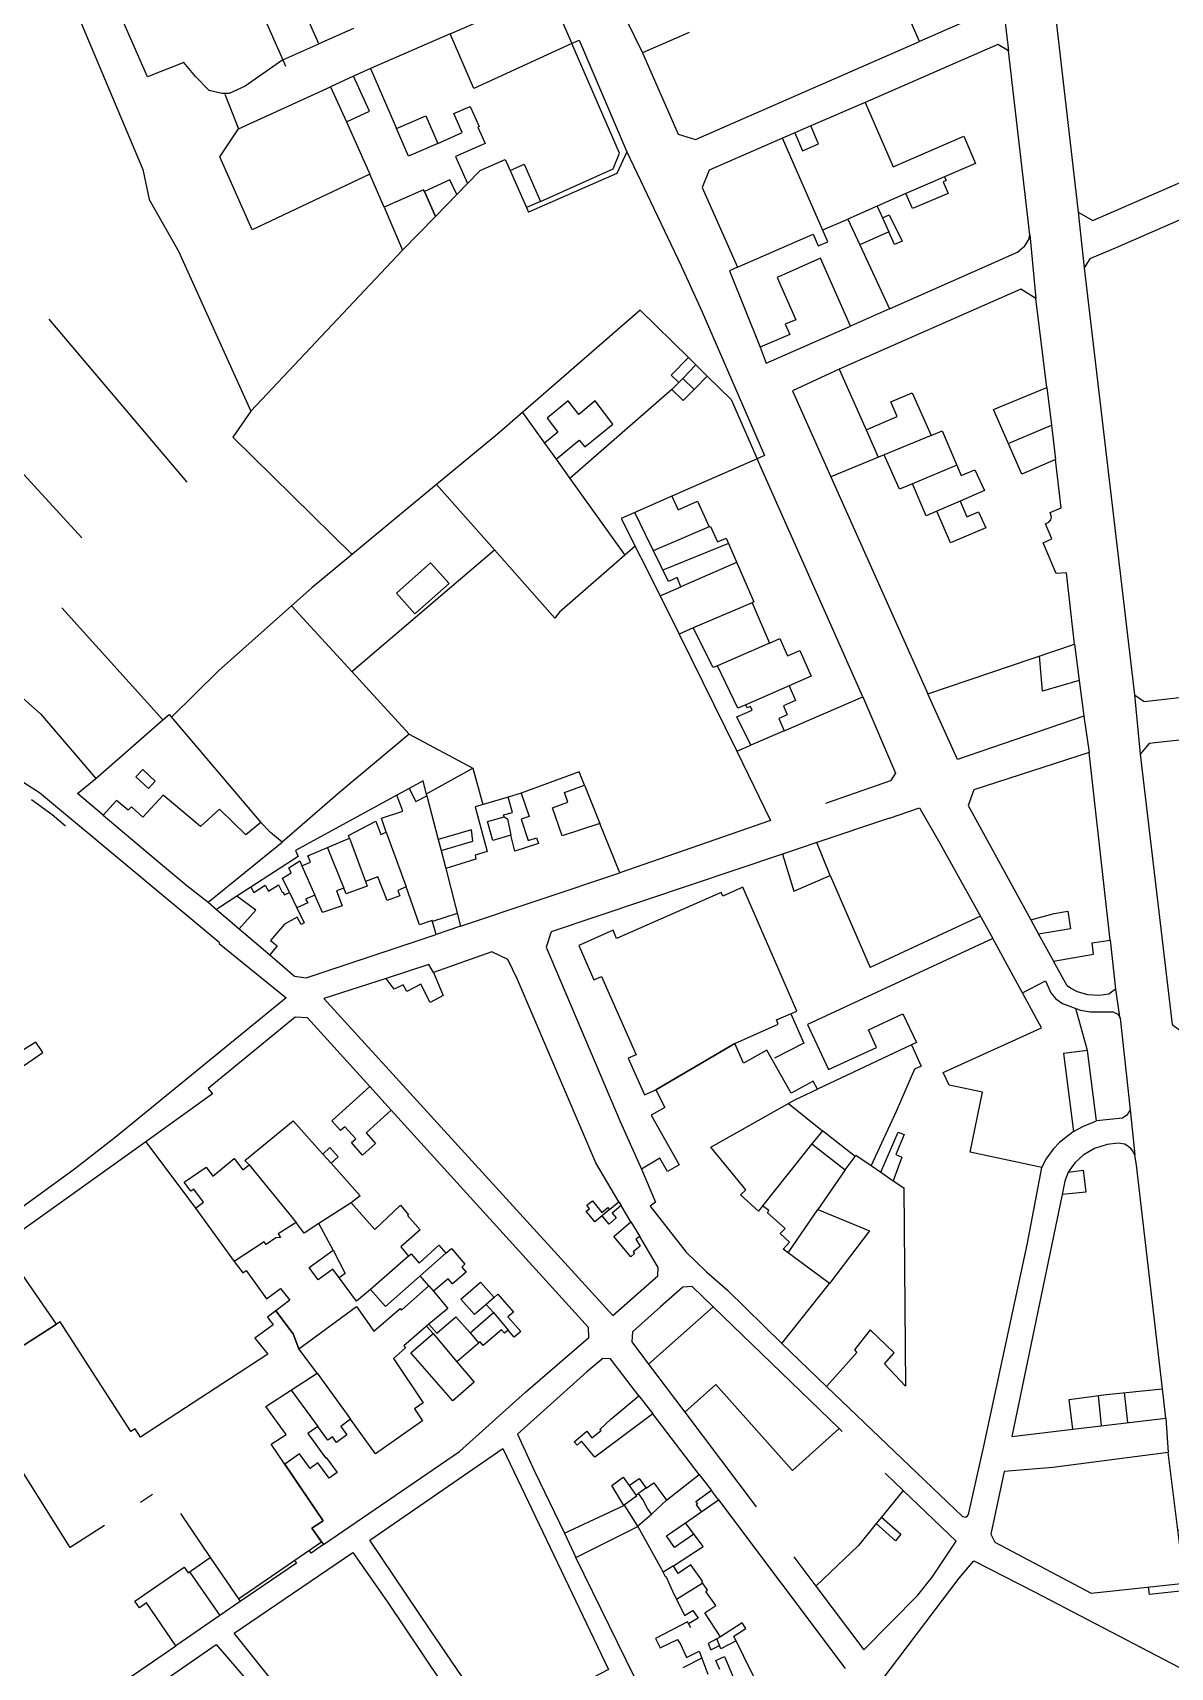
# Model space of a CAD drawing. Header units: millimetres. Extents: x 487814 to 495125, y 4392873 to 4398925.
# Drawn here: x 492285.9 to 492548.7, y 4397227.4 to 4397605 of the extents above; entities that cross this region are included whole.
import ezdxf

# ---------------------------------------------------------------- set-up
doc = ezdxf.new("R2010")
doc.units = ezdxf.units.MM
doc.layers.add('Cartografia_Base', color=8, linetype='Continuous')

msp = doc.modelspace()

# ---------------------------------------------------------------- linework, layer by layer
at = {"layer": 'Cartografia_Base'}
for p, q in [((492509.88, 4397613.37, 117.73), (492511.36, 4397600.85, 115.91)), ((492359.97, 4397606, 120.72), (492351.99, 4397602.45, 120.72)), ((492343.63, 4397598.74, 118.67), (492344.24, 4397597.34, 118.67)), ((492363.88, 4397596.74, 124.36), (492360, 4397594.97, 122.4)), ((492330.21, 4397590.85, 119.04), (492333.38, 4397582.81, 119.07)), ((492478.18, 4397588.94, 117.25), (492465.67, 4397583.49, 117.26)), ((492358.39, 4397584.47, 118.82), (492363.74, 4397572.35, 119.13)), ((492461.96, 4397581.88, 119.34), (492459.11, 4397580.64, 119.34)), ((492367.04, 4397564.72, 119.61), (492363.74, 4397572.35, 119.13)), ((492396.16, 4397573.21, 117.83), (492399.95, 4397564.65, 117.83)), ((492496.54, 4397571.73, 117.67), (492487.64, 4397567.86, 117.67)), ((492386.31, 4397570.17, 119.35), (492383.84, 4397567.63, 119.35)), ((492481.01, 4397564.97, 116.82), (492474.18, 4397561.99, 116.81)), ((492527.42, 4397563.57, 115.48), (492528.84, 4397550.68, 115.37)), ((492468.4, 4397559.47, 116.81), (492474.18, 4397561.99, 116.81)), ((492474.18, 4397561.99, 116.81), (492477.01, 4397556.02, 117.22)), ((492482.22, 4397562.29, 116.89), (492483.67, 4397559.04, 116.89)), ((492516.24, 4397558.35, 115.44), (492517.66, 4397543.64, 115.15)), ((492371.32, 4397554.78, 116.78), (492336.25, 4397517.57, 122.48)), ((492483.83, 4397541.21, 118.06), (492474.81, 4397537.27, 118.06)), ((492289.55, 4397538.83, 126.57), (492321.5, 4397501.19, 125.39)), ((492435.12, 4397524.22, 116.95), (492436.06, 4397525.18, 116.58)), ((492433.54, 4397522.63, 116.68), (492409.98, 4397502.04, 117.93)), ((492520.22, 4397523.05, 117.21), (492521.25, 4397514.33, 117.21)), ((492399.04, 4397517.29, 117.86), (492404.13, 4397510.21, 117.91)), ((492511.28, 4397510.14, 118.46), (492521.25, 4397514.33, 117.21)), ((492521.25, 4397514.33, 117.21), (492522.18, 4397506.4, 117.21)), ((492478.41, 4397513.25, 116.3), (492481.21, 4397506.95, 116.49)), ((492493.44, 4397512, 116.46), (492482.58, 4397507.52, 116.46)), ((492406.79, 4397506.51, 117.91), (492409.98, 4397502.04, 117.93)), ((492499.39, 4397505.15, 116.41), (492489.13, 4397500.81, 116.01)), ((492409.98, 4397502.04, 117.93), (492422.66, 4397484.36, 118)), ((492433.53, 4397497.95, 117.59), (492425, 4397494.2, 117.59)), ((492500.14, 4397496.79, 117.36), (492494.8, 4397494.46, 117.14)), ((492442.18, 4397490.86, 117.59), (492429.22, 4397485.31, 117.63)), ((492446.62, 4397487.06, 117.97), (492431.46, 4397480.87, 117.68)), ((492448.51, 4397482.64, 117.91), (492435.65, 4397477.04, 117.91)), ((492430.81, 4397474.93, 118.94), (492435.22, 4397466.11, 118.96)), ((492452.06, 4397473.34, 118.55), (492438.49, 4397467.51, 118.53)), ((492292.55, 4397472.15, 136.87), (492315.93, 4397446.25, 136.64)), ((492456.11, 4397464.01, 119.39), (492444.05, 4397458.79, 118.65)), ((492460.61, 4397454.12, 119.55), (492450.62, 4397449.75, 119.56)), ((492540.41, 4397452.09, 114.66), (492541.71, 4397438.31, 114.57)), ((492300.43, 4397432.73, 141.03), (492315.93, 4397446.25, 136.64)), ((492528.76, 4397447.12, 117.66), (492530, 4397438.76, 115.2)), ((492372.85, 4397442.98, 125.2), (492387.56, 4397435.1, 124.8)), ((492459.46, 4397443.76, 120.39), (492451.75, 4397440.44, 120.4)), ((492448.58, 4397439.08, 118.77), (492456.31, 4397423, 119.26)), ((492413.36, 4397431.18, 127.09), (492416.93, 4397422.33, 127.09)), ((492372.84, 4397430.42, 132.22), (492369.97, 4397428.85, 132.23)), ((492376.96, 4397428.73, 133.18), (492379.57, 4397418.6, 133.07)), ((492398.72, 4397429.35, 129.15), (492395.71, 4397428.45, 129.24)), ((492483.79, 4397423.56, 121.7), (492467.02, 4397417.91, 124.17)), ((492367.56, 4397420.36, 135.59), (492372.11, 4397407.67, 135.59)), ((492456.31, 4397423, 124.59), (492421.53, 4397410.92, 124.56)), ((492353.96, 4397416.69, 136.93), (492357.74, 4397407.36, 136.84)), ((492359.04, 4397418.93, 136.96), (492362.72, 4397408.9, 137)), ((492380.22, 4397416.07, 133.07), (492381.3, 4397411.9, 133.07)), ((492495.43, 4397417.82, 122.09), (492507.7, 4397395.77, 122.14)), ((492348.07, 4397412.51, 138.44), (492351.02, 4397405.79, 138.46)), ((492470.13, 4397410.31, 124.38), (492479.33, 4397389.07, 124.15)), ((492336.23, 4397407.62, 139.18), (492332.99, 4397405.52, 140.57)), ((492345.17, 4397406.4, 137.44), (492346.91, 4397402.83, 137.45)), ((492326.36, 4397404.13, 139.52), (492328.32, 4397402.49, 139.52)), ((492383.97, 4397401.54, 135.53), (492378.2, 4397399.66, 135.53)), ((492504.84, 4397400.9, 122.13), (492479.33, 4397389.07, 124.15)), ((492333.58, 4397397.99, 138.65), (492340.65, 4397391.95, 138.64)), ((492384.73, 4397398.6, 131.4), (492379.07, 4397396.7, 135.53)), ((492516.49, 4397400.05, 120.63), (492518.29, 4397396.78, 120.64)), ((492536.03, 4397384.04, 116.61), (492537.01, 4397377.63, 114.38)), ((492488.94, 4397371.21, 126.5), (492467.19, 4397360.97, 127)), ((492363.76, 4397361.55, 136.07), (492368.71, 4397356.1, 136.07)), ((492460.48, 4397357.67, 129.66), (492468.33, 4397351.3, 129.75)), ((492539.42, 4397356.14, 115.73), (492540.49, 4397345.78, 114.38)), ((492312.03, 4397348.81, 138.28), (492278.72, 4397324.98, 136.9)), ((492465.9, 4397348.29, 129.05), (492454.46, 4397334.01, 129.78)), ((492352.92, 4397345.95, 140.46), (492354.79, 4397343.86, 140.46)), ((492335.89, 4397343.48, 136.99), (492346.72, 4397330.13, 136.78)), ((492473.62, 4397342.34, 126.12), (492467.3, 4397333.16, 126.61)), ((492481.79, 4397341.75, 125.95), (492484.7, 4397339.74, 125.95)), ((492323.45, 4397333.42, 135.56), (492332.39, 4397321.15, 135.56)), ((492359.45, 4397334.69, 135.08), (492351.98, 4397329.91, 135.09)), ((492419.11, 4397333.11, 132.99), (492417.43, 4397331.7, 133.03)), ((492421.31, 4397334.95, 132.99), (492421.84, 4397334.06, 132.99)), ((492460.38, 4397323.13, 127.16), (492467.3, 4397333.16, 126.61)), ((492424.07, 4397330.33, 130.34), (492426.12, 4397326.89, 130.34)), ((492372.72, 4397322.36, 133.56), (492363.87, 4397314.68, 133.56)), ((492381.33, 4397323.04, 134.54), (492375.38, 4397317.78, 132.04)), ((492377.39, 4397315.5, 132.47), (492378.45, 4397314.24, 132.47)), ((492392.45, 4397312.82, 131.81), (492390.64, 4397311.22, 131.83)), ((492377.35, 4397306.63, 132.3), (492376.87, 4397306.22, 132.3)), ((492392.35, 4397309.36, 131.61), (492395.69, 4397305.29, 131.56)), ((492378.39, 4397304.47, 132.31), (492383.83, 4397297.95, 132.31)), ((492386.95, 4397304.63, 132.34), (492388.91, 4397302.29, 135.42)), ((492458.96, 4397302.18, 125.94), (492469.26, 4397292.27, 125.71)), ((492351.61, 4397295.35, 133.23), (492359.28, 4397284.67, 133.23)), ((492345.54, 4397291.4, 133.01), (492351.74, 4397283.04, 130.67)), ((492425.91, 4397290.06, 131.12), (492429.11, 4397285.9, 131.19)), ((492532.02, 4397290.15, 120.86), (492532.75, 4397283.17, 119.7)), ((492538.87, 4397283.89, 114.49), (492538.15, 4397290.84, 114.54)), ((492436.54, 4397286.32, 128.58), (492453.04, 4397264.41, 126.48)), ((492547.66, 4397284.93, 114.52), (492548.25, 4397277.02, 114.38)), ((492472.18, 4397282.52, 125.7), (492472.87, 4397281.85, 125.7)), ((492482.83, 4397272.23, 125.7), (492487, 4397268.2, 125.7)), ((492423.64, 4397269.4, 129.27), (492425.26, 4397267.06, 129.27)), ((492427.56, 4397268.78, 127.66), (492425.86, 4397267.51, 127.69)), ((492439.83, 4397271.94, 130.42), (492442.68, 4397268.22, 129.46)), ((492313.55, 4397267.3, 130.43), (492310.73, 4397265.48, 130.28)), ((492432.28, 4397266.01, 127.91), (492428.86, 4397262.73, 128.49)), ((492320.03, 4397262.9, 129.65), (492326.86, 4397252.72, 128.01)), ((492482.01, 4397262.09, 123.36), (492480.77, 4397260.57, 123.43)), ((492408.77, 4397258.37, 125.96), (492411.38, 4397252.7, 125.96)), ((492425.57, 4397260.01, 128.31), (492425.64, 4397259.9, 128.32)), ((492433.9, 4397250.81, 125.96), (492431.5, 4397249.34, 125.96)), ((492461.73, 4397252.86, 125.37), (492466.83, 4397246.11, 124.73)), ((492322.09, 4397249.41, 130.4), (492329.12, 4397239.32, 128.66)), ((492440.68, 4397246.77, 124.95), (492434.64, 4397243.01, 124.75)), ((492333.82, 4397242.55, 129.64), (492329.12, 4397239.32, 128.66)), ((492333.39, 4397243.17, 129.64), (492333.82, 4397242.55, 129.64)), ((492329.12, 4397239.32, 128.66), (492318.94, 4397232.33, 128.62)), ((492437.41, 4397237.43, 126.48), (492437.85, 4397236.54, 126.46)), ((492444.8, 4397234.4, 122.8), (492443.9, 4397233.97, 119.96)), ((492440.47, 4397229.44, 124.17), (492441.83, 4397225.78, 124.34))]:
    msp.add_line(p, q, dxfattribs=at)
for points in [[(492343.63, 4397598.74, 120.39), (492334.94, 4397592.7, 119.74), (492331.26, 4397591.03, 119.46), (492329.52, 4397591.01, 119.28), (492326.63, 4397591.69, 119.43), (492323.5, 4397594.91, 117.8), (492320.79, 4397598.15, 117.51), (492312.39, 4397594.83, 118.03), (492296.7, 4397630.68, 117.37), (492295.79, 4397633.27, 117.71), (492295.43, 4397636.89, 117.69), (492295.65, 4397639.78, 117.7), (492296.54, 4397641.72, 117.7), (492301.25, 4397645.37, 117.7), (492312.99, 4397651.67, 117.71), (492344.7, 4397664.75, 118.16), (492349.27, 4397665.75, 118.16), (492358.59, 4397665.56, 117.89)], [(492282.85, 4397640.99, 118.57), (492311.29, 4397573.4, 119.54), (492312.77, 4397566.5, 119.91), (492319.52, 4397554.54, 119.89), (492336.25, 4397517.57, 122.48)], [(492508.16, 4397627.55, 118.56), (492509.88, 4397613.37, 117.73), (492508.17, 4397610.6, 117.86), (492490.77, 4397602.99, 119.86)], [(492342.29, 4397624.33, 117.5), (492333.96, 4397620.75, 117.76), (492343.63, 4397598.74, 118.67), (492351.99, 4397602.45, 118.6), (492342.29, 4397624.33, 117.5)], [(492428.31, 4397626.26, 117.99), (492421.54, 4397623, 118.15), (492419.93, 4397619.73, 118.17), (492419.14, 4397616.06, 118.15), (492426.74, 4397600.39, 117.7)], [(492437.53, 4397605.07, 117.23), (492426.74, 4397600.39, 117.7), (492435.02, 4397581.63, 117.21), (492439.04, 4397580.35, 117.01), (492490.77, 4397602.99, 116.27), (492482.58, 4397621.75, 115.76)], [(492382.29, 4397604.77, 119.08), (492405.13, 4397614.73, 118.23), (492410.44, 4397602.55, 118.26)], [(492522.23, 4397608.33, 115.87), (492527.42, 4397563.57, 115.72), (492530.8, 4397561.64, 115.4), (492564.12, 4397576.11, 115.93)], [(492381.73, 4397580.48, 117.1), (492385.1, 4397581.95, 116.88), (492383.18, 4397586.37, 117.35), (492386.95, 4397588.02, 117.39), (492389.01, 4397583.37, 117), (492388.72, 4397583.23, 116.95), (492390.38, 4397579.46, 116.63), (492383.57, 4397576.45, 116.71), (492386.31, 4397570.17, 116.24), (492389.27, 4397573.2, 116.01), (492395.04, 4397575.75, 116.68), (492396.16, 4397573.21, 116.47), (492399.39, 4397574.64, 116.63), (492403.19, 4397566.07, 117.82), (492419.96, 4397573.56, 117.39), (492421.46, 4397577.21, 117.45), (492410.44, 4397602.55, 118.22), (492387.81, 4397592.13, 118.03), (492382.29, 4397604.77, 119.08), (492363.88, 4397596.74, 119.63), (492369.91, 4397582.89, 118.34), (492376.66, 4397585.84, 117.86), (492379.45, 4397579.48, 117.25), (492381.73, 4397580.48, 117.1)], [(492410.44, 4397602.55, 118.22), (492412.12, 4397603.32, 118.22), (492423.17, 4397577.52, 116.83), (492435.7, 4397551.15, 116.78), (492440.46, 4397540.68, 116.65), (492454.97, 4397507.39, 116.24), (492453.22, 4397506.62, 115.77)], [(492483.83, 4397541.21, 115.63), (492513.4, 4397554.37, 115.56), (492515.1, 4397555.78, 115.56), (492516.04, 4397557.28, 115.52), (492516.24, 4397558.35, 115.51), (492511.36, 4397600.85, 115.71), (492508.89, 4397602.3, 115.69), (492478.18, 4397588.94, 116.24), (492484.64, 4397574.02, 115.13), (492500.97, 4397581.13, 115.4), (492503.71, 4397574.86, 115.38), (492496.54, 4397571.73, 115.26), (492496.91, 4397570.89, 115.26), (492496.23, 4397570.6, 115.25), (492497.37, 4397567.91, 115.24), (492489.13, 4397564.43, 115.17), (492487.64, 4397567.86, 115.12), (492481.01, 4397564.97, 115.07), (492482.22, 4397562.29, 115.14), (492483.72, 4397562.94, 115.14), (492486.76, 4397556.91, 115.3), (492484.99, 4397556.11, 115.3), (492483.67, 4397559.04, 115.23), (492477.01, 4397556.02, 115.25), (492483.83, 4397541.21, 115.63)], [(492358.39, 4397584.47, 119.69), (492363.69, 4397586.89, 119.12), (492360, 4397594.97, 119.89), (492354.7, 4397592.55, 120.25), (492358.39, 4397584.47, 119.69)], [(492363.74, 4397572.35, 119.13), (492336.56, 4397559.47, 118.92), (492329.07, 4397576.35, 119.48), (492333.38, 4397582.81, 119.61), (492354.7, 4397592.55, 120.25)], [(492379.45, 4397579.48, 119.03), (492372.69, 4397576.54, 119.04), (492369.91, 4397582.89, 119.04)], [(492463.74, 4397577.77, 116.13), (492467.45, 4397579.38, 116.06), (492465.67, 4397583.49, 116.48), (492461.96, 4397581.88, 116.55), (492463.74, 4397577.77, 116.13)], [(492448.73, 4397550.9, 117.17), (492466.18, 4397558.5, 115.77), (492467.37, 4397555.79, 115.83), (492469.59, 4397556.75, 115.65), (492459.11, 4397580.64, 116.6), (492442.13, 4397573.27, 116.96), (492440.57, 4397569.31, 117), (492448.73, 4397550.9, 117.17)], [(492536.49, 4397555.52, 115.35), (492530.1, 4397552.82, 115.28), (492528.84, 4397550.68, 115.18), (492540.41, 4397452.09, 114.59), (492542.64, 4397450.49, 114.58), (492599.38, 4397457, 114.03), (492597.81, 4397471.85, 114.33), (492622.18, 4397474.43, 114.12), (492613.83, 4397551.55, 115.46), (492603.68, 4397550.1, 115.39), (492603.44, 4397554.46, 115.46), (492602.95, 4397554.4, 115.46), (492591.35, 4397579.45, 116.01), (492536.49, 4397555.52, 115.35)], [(492423.17, 4397577.52, 117.52), (492420.83, 4397572.48, 117.42), (492400.41, 4397563.61, 117.59)], [(492376.37, 4397568.33, 121.85), (492378.9, 4397562.57, 121.85), (492383.84, 4397567.63, 120.18), (492382.22, 4397571.05, 120.18), (492376.37, 4397568.33, 121.85)], [(492376.37, 4397568.33, 121.85), (492376.19, 4397568.75, 121.85), (492367.04, 4397564.72, 121.85), (492371.32, 4397554.78, 121.85), (492378.9, 4397562.57, 121.85), (492376.37, 4397568.33, 121.85)], [(492187.32, 4397563.63, 134.42), (492214.86, 4397550.39, 134.03), (492232.21, 4397542.67, 133.31), (492257.84, 4397524.49, 133.12), (492268.71, 4397519.56, 133.38), (492274.38, 4397513.16, 134.07), (492297.24, 4397488.31, 132.81)], [(492403.19, 4397566.07, 117.82), (492399.95, 4397564.65, 117.67), (492400.41, 4397563.61, 117.59)], [(492455.36, 4397528.66, 118.73), (492474.81, 4397537.27, 115.81), (492467.88, 4397552.93, 115.94), (492457.86, 4397548.49, 116.74), (492462.18, 4397538.73, 116.28), (492459.72, 4397537.67, 116.31), (492460.78, 4397535.35, 116.16), (492453.96, 4397532.37, 118.35), (492455.36, 4397528.66, 118.73)], [(492448.73, 4397550.9, 116.98), (492446.84, 4397550.02, 117.32), (492453.96, 4397532.37, 118.03)], [(492492.72, 4397452.31, 117.45), (492526.6, 4397463.79, 115.11), (492524.76, 4397480.27, 115.19), (492522.35, 4397480.07, 115.21), (492519.35, 4397487.16, 115.7), (492521.37, 4397488.08, 115.19), (492519.86, 4397491.55, 115.28), (492520.64, 4397491.94, 115.25), (492521.07, 4397492.46, 115.24), (492521.23, 4397493.08, 115.24), (492520.92, 4397494.21, 115.26), (492523.49, 4397495.28, 115.19), (492522.18, 4397506.4, 115.23), (492514.4, 4397503.01, 114.86), (492507.87, 4397517.95, 114.71), (492520.22, 4397523.05, 115.3), (492517.66, 4397543.64, 115.68), (492514.14, 4397545.78, 115.53), (492472.17, 4397527.27, 115.71), (492478.41, 4397513.25, 116.3), (492485.61, 4397516.37, 116.44), (492484.12, 4397519.72, 116.11), (492489.06, 4397521.86, 117.03), (492493.44, 4397512, 118.13), (492496.03, 4397513.07, 116.8), (492500.41, 4397502.76, 116.61), (492503.56, 4397504.08, 114.43), (492505.79, 4397499.26, 116.09), (492500.14, 4397496.79, 120.16), (492501.72, 4397493.16, 119.99), (492504.39, 4397494.37, 119.38), (492506.06, 4397490.67, 118.9), (492497.96, 4397487.16, 120.53), (492494.8, 4397494.46, 121.58), (492492.33, 4397493.38, 122.04), (492489.13, 4397500.81, 123.03), (492486.12, 4397499.55, 122.09), (492482.58, 4397507.52, 116.48), (492470.29, 4397502.45, 116.55), (492492.72, 4397452.31, 117.45)], [(492437.38, 4397529.98, 117.2), (492426.21, 4397540.97, 117.2), (492393.26, 4397512.25, 117.1), (492379.19, 4397500.62, 119.2)], [(492438.67, 4397522.6, 116.53), (492436.15, 4397520.05, 116.54), (492433.54, 4397522.63, 116.59), (492435.12, 4397524.22, 116.58), (492433.39, 4397525.93, 116.61), (492437.38, 4397529.98, 116.6), (492439.11, 4397528.27, 116.57)], [(492438.67, 4397522.6, 116.53), (492441.72, 4397525.69, 116.53), (492439.11, 4397528.27, 116.57), (492436.06, 4397525.18, 116.58), (492438.67, 4397522.6, 116.53)], [(492441.72, 4397525.69, 117.2), (492447.21, 4397520.29, 116.87), (492453.22, 4397506.62, 116.88)], [(492472.17, 4397527.27, 115.71), (492461.42, 4397522.27, 115.94), (492470.29, 4397502.45, 116.55)], [(492336.25, 4397517.57, 122.48), (492332.13, 4397511.58, 122.21), (492359.7, 4397484.5, 124.08)], [(492406.79, 4397506.51, 116.79), (492412.15, 4397510.92, 116.76), (492413.46, 4397509.33, 116.71), (492419.89, 4397514.59, 116.67), (492415.8, 4397519.99, 116.82), (492412.04, 4397516.84, 116.84), (492409.55, 4397519.98, 116.94), (492404.71, 4397515.97, 116.97), (492407.19, 4397512.78, 116.88), (492404.13, 4397510.21, 116.89), (492406.79, 4397506.51, 116.79)], [(492159.12, 4397513.45, 151.18), (492154.63, 4397509.71, 151.13), (492154.67, 4397509.2, 150.7), (492158.4, 4397504.74, 150.44), (492167.59, 4397504.79, 150.44), (492169.09, 4397505.17, 150.44), (492169.61, 4397505.51, 150.44), (492170.31, 4397506.86, 150.44), (492170.42, 4397507.67, 150.12), (492173.8, 4397507.77, 149.72), (492174.22, 4397506.44, 149.7), (492174.72, 4397505.83, 149.7), (492175.55, 4397505.09, 149.7), (492176.28, 4397504.87, 149.51), (492195.16, 4397517.48, 149.73), (492226.99, 4397501.44, 147.86), (492287.68, 4397447.7, 143.9), (492300.43, 4397432.73, 141.03)], [(492456.11, 4397464.01, 117.03), (492458.51, 4397465.07, 117.45), (492460.24, 4397461.08, 117.28), (492463.1, 4397462.32, 117.6), (492465.69, 4397456.35, 117.69), (492460.61, 4397454.12, 117.79), (492462.1, 4397450.71, 118.06), (492459.33, 4397449.49, 118.12), (492460.21, 4397447.45, 118.28), (492458.24, 4397446.6, 118.32), (492459.46, 4397443.76, 118.54), (492477.63, 4397451.58, 118.17), (492453.22, 4397506.62, 116.43), (492433.53, 4397497.95, 115.81), (492434.98, 4397494.84, 115.63), (492439.43, 4397496.81, 115.77), (492442.18, 4397490.86, 115.93), (492442.47, 4397490.99, 115.94), (492444.1, 4397487.39, 115.97), (492446.11, 4397488.25, 116.12), (492452.48, 4397473.52, 117.37), (492452.06, 4397473.34, 117.37), (492456.11, 4397464.01, 117.03)], [(492359.58, 4397457.46, 126.4), (492392.55, 4397485.56, 119.38), (492379.19, 4397500.62, 119.2), (492350.36, 4397476.77, 123.51), (492345.69, 4397472.61, 125.1), (492359.58, 4397457.46, 126.4)], [(492427.43, 4397489.08, 115.73), (492425, 4397494.2, 115.95), (492421.86, 4397492.82, 116), (492430.81, 4397474.93, 116.66), (492435.65, 4397477.04, 116.21), (492434.76, 4397479.15, 116.11), (492432.77, 4397478.28, 116.31), (492427.43, 4397489.08, 115.73)], [(492425.04, 4397486.44, 117.04), (492407.58, 4397471.12, 118.8), (492406.53, 4397469.81, 118.96), (492392.55, 4397485.56, 119.38)], [(492374.18, 4397470.75, 120.8), (492382.07, 4397477.77, 119.36), (492377.8, 4397482.57, 119.29), (492369.91, 4397475.55, 120.85), (492374.18, 4397470.75, 120.8)], [(492317.91, 4397446.91, 136.05), (492328.78, 4397457.57, 130.86), (492345.69, 4397472.61, 125.1)], [(492444.05, 4397458.79, 117.12), (492443.07, 4397458.36, 117.12), (492438.49, 4397467.51, 116.28), (492435.22, 4397466.11, 116.64), (492448.58, 4397439.08, 118.77), (492451.75, 4397440.44, 118.71), (492448.59, 4397446.96, 118.17), (492452.08, 4397448.48, 118.12), (492451.68, 4397449.39, 118.04), (492450.92, 4397449.06, 118.06), (492450.62, 4397449.75, 118.01), (492448.82, 4397448.96, 118.02), (492444.05, 4397458.79, 117.12)], [(492526.6, 4397463.79, 115.11), (492527.69, 4397455.4, 115.07), (492519.16, 4397452.92, 115.23), (492518.5, 4397461.05, 115.28)], [(492359.58, 4397457.46, 126.4), (492372.85, 4397442.98, 127.01), (492356.8, 4397429.6, 132.2), (492343.46, 4397418.04, 132.2)], [(492527.69, 4397455.4, 117.66), (492528.76, 4397447.12, 117.66), (492499.51, 4397437.14, 119.47), (492492.72, 4397452.31, 119.45)], [(492477.63, 4397451.58, 122.79), (492485.2, 4397433.93, 122.6), (492484.08, 4397432.22, 122.39), (492469.03, 4397426.98, 123.33)], [(492315.93, 4397446.25, 136.64), (492317.41, 4397447.52, 136.8), (492338.55, 4397422.54, 138.33)], [(492551.53, 4397374.09, 113.79), (492604.37, 4397379.89, 113.34), (492607.05, 4397383.05, 113.32), (492604.33, 4397407.96, 113.11), (492602.79, 4397423.63, 113.11), (492600.3, 4397444.55, 113.27), (492597.57, 4397446.76, 113.75), (492543.83, 4397440.81, 114.39), (492541.71, 4397438.31, 114.42), (492549.17, 4397375.91, 113.96), (492551.53, 4397374.09, 113.79)], [(492521.74, 4397390.49, 118), (492530.97, 4397392.13, 115.81), (492530.66, 4397394.77, 115.83), (492534.78, 4397395.4, 114.86), (492530, 4397438.76, 114.77), (492503.34, 4397430.1, 117.83), (492501.99, 4397426.46, 118.22), (492516.49, 4397400.05, 118.58), (492521.87, 4397401.57, 117.59), (492525.06, 4397402.06, 117), (492525.64, 4397397.99, 116.94), (492518.29, 4397396.78, 118.51), (492521.74, 4397390.49, 118)], [(492311.3, 4397434.82, 138.25), (492309.71, 4397433.13, 138.63), (492312.59, 4397430.42, 138.12), (492314.18, 4397432.11, 137.74), (492311.3, 4397434.82, 138.25)], [(492376.84, 4397429.18, 128.83), (492387.56, 4397435.1, 128.83), (492389.87, 4397426.71, 128.83)], [(492283.81, 4397431.81, 143.8), (492287.46, 4397429.46, 146.89), (492328.86, 4397394.98, 142.75), (492328.95, 4397394.63, 142.59), (492344.41, 4397382.07, 141.84), (492304.89, 4397349.75, 140.7), (492295.48, 4397342.44, 140.51), (492272.47, 4397325.71, 141.01), (492267.57, 4397322.29, 141.07), (492261.49, 4397318.38, 137.47)], [(492302.14, 4397424.25, 142.02), (492296.21, 4397429.27, 142.6), (492300.43, 4397432.73, 141.03)], [(492374.37, 4397427.42, 130.48), (492376.96, 4397428.73, 129.15), (492376.07, 4397432.18, 128.15), (492372.84, 4397430.42, 129.83), (492374.37, 4397427.42, 130.48)], [(492384.73, 4397398.6, 131.4), (492421.53, 4397410.92, 127.15), (492416.93, 4397422.33, 125.86), (492408.22, 4397419.46, 127.8), (492405.94, 4397425.98, 126.35), (492409.52, 4397427.25, 125.53), (492408.72, 4397429.46, 125.09), (492413.36, 4397431.18, 124.19), (492412.1, 4397434.3, 123.31), (492398.72, 4397429.35, 126.18), (492400.59, 4397423.93, 127.62), (492398.7, 4397423.3, 128.04), (492400.3, 4397418.41, 129.14), (492402.28, 4397419.05, 128.7), (492402.76, 4397417.68, 129.01), (492397.23, 4397415.9, 130.23), (492396.37, 4397419.66, 129.33), (492392.15, 4397418.39, 130.24), (492390.95, 4397422.76, 128.92), (492394.76, 4397423.85, 128.42), (492394.63, 4397424.33, 128.24), (492396.7, 4397424.89, 127.88), (492395.71, 4397428.45, 126.59), (492388.07, 4397426.17, 127.87), (492390.85, 4397415.83, 131.1), (492388.06, 4397415.02, 131.68), (492388.21, 4397414.1, 131.65), (492381.3, 4397411.9, 132.12), (492384.73, 4397398.6, 131.4)], [(492285.61, 4397427.86, 143.81), (492290.36, 4397424.42, 143.74), (492293.41, 4397421.82, 143.65)], [(492315.39, 4397413.11, 138.88), (492321.43, 4397408.03, 138.32), (492326.36, 4397404.13, 137.82), (492343.46, 4397418.04, 135.18), (492340.81, 4397420.23, 135.16), (492338.55, 4397422.54, 135.09), (492335.07, 4397419.74, 135.79), (492328.98, 4397425.65, 135.62), (492324.66, 4397421.64, 136.56), (492316.03, 4397428.89, 137.46), (492311.33, 4397423.8, 138.71), (492308.65, 4397426.18, 139.06), (492307.94, 4397425.39, 139.23), (492305.2, 4397427.68, 139.72), (492302.14, 4397424.25, 140.4), (492315.39, 4397413.11, 138.88)], [(492350.07, 4397413.36, 134.98), (492349.46, 4397414.88, 134.98), (492359.04, 4397418.93, 134.01), (492358.8, 4397419.58, 133.82), (492365.14, 4397422.88, 132.85), (492366.29, 4397419.78, 132.97), (492367.56, 4397420.36, 132.78), (492366.42, 4397423.55, 132.65), (492371.39, 4397425.14, 132.19), (492369.97, 4397428.85, 130.71), (492346.59, 4397416.1, 135.12), (492347.16, 4397414.72, 135.24), (492336.23, 4397407.62, 137.26), (492336.95, 4397406.38, 137.11), (492339.53, 4397408.1, 136.87), (492340.33, 4397406.7, 136.92), (492342.68, 4397408.15, 136.56), (492343.49, 4397406.48, 136.7), (492343.65, 4397406.56, 136.66), (492344, 4397405.84, 136.66), (492345.17, 4397406.4, 136.38), (492343.57, 4397409.69, 136.27), (492345.58, 4397410.95, 135.9), (492345.01, 4397412.09, 135.8), (492347.57, 4397413.73, 135.33), (492348.07, 4397412.51, 135.44), (492350.07, 4397413.36, 134.98)], [(492394.76, 4397423.85, 131.16), (492395.53, 4397423.37, 131.16), (492396.37, 4397419.66, 131.16)], [(492483.79, 4397423.56, 121.7), (492490.76, 4397425.96, 121.7), (492495.43, 4397417.82, 122.09)], [(492380.22, 4397416.07, 132.13), (492387.57, 4397418.23, 130.78), (492387.21, 4397420.87, 129.85), (492379.57, 4397418.6, 132.02), (492380.22, 4397416.07, 132.13)], [(492461.72, 4397406.71, 124.43), (492470.13, 4397410.31, 124.38), (492467.02, 4397417.91, 121.2), (492459.1, 4397415.27, 121.84), (492461.72, 4397406.71, 124.43)], [(492459.1, 4397415.27, 126.93), (492405.66, 4397397.27, 130.78), (492404.5, 4397393.72, 130.78), (492421.6, 4397353.51, 130.79), (492426.53, 4397342.46, 133.64)], [(492349.06, 4397386.64, 135.51), (492379.07, 4397396.7, 132.05), (492378.12, 4397399.94, 132.2), (492375.23, 4397398.95, 132.53), (492372.11, 4397407.67, 132.41), (492370.22, 4397406.88, 132.68), (492370.7, 4397405.65, 132.63), (492367.73, 4397404.55, 133.05), (492365.63, 4397409.97, 133.23), (492362.72, 4397408.9, 133.63), (492363.11, 4397407.84, 133.6), (492358.27, 4397406.05, 134.48), (492357.74, 4397407.36, 134.44), (492356.04, 4397406.75, 134.8), (492357.37, 4397403.3, 134.6), (492352.8, 4397401.73, 134.9), (492351.02, 4397405.79, 134.97), (492348.91, 4397404.86, 135.68), (492349.4, 4397403.96, 135.61), (492346.91, 4397402.83, 136.44), (492348.6, 4397399.35, 135.89), (492347.9, 4397398.99, 136.12), (492346.98, 4397400.68, 136.35), (492344.07, 4397399.04, 136.54), (492340.78, 4397395.29, 136.6), (492342.33, 4397394.04, 136.42), (492340.65, 4397391.95, 136.39), (492346.34, 4397387.09, 135.73), (492349.06, 4397386.64, 135.51)], [(492333.58, 4397397.99, 137), (492337.4, 4397402.27, 136.7), (492332.99, 4397405.52, 137.28), (492328.32, 4397402.49, 137.62), (492333.58, 4397397.99, 137)], [(492427.21, 4397359.65, 128.63), (492429.81, 4397360.8, 128.35), (492448.08, 4397371.52, 126.36), (492458.14, 4397375.96, 125.54), (492457.71, 4397376.94, 125.52), (492462.4, 4397378.99, 125.22), (492449.94, 4397407.58, 124.25), (492445.31, 4397405.56, 124.62), (492444.96, 4397406.42, 124.34), (492420.75, 4397395.72, 127.45), (492419.98, 4397397.69, 127.5), (492412.01, 4397394.16, 128.57), (492415.54, 4397386.2, 128.34), (492417.3, 4397386.98, 128.1), (492425.31, 4397368.91, 128.1), (492423.47, 4397368.09, 128.27), (492427.21, 4397359.65, 128.63)], [(492481.79, 4397341.75, 123.94), (492485.86, 4397351, 123.92), (492487.19, 4397350.49, 123.6), (492485.31, 4397345.87, 123.65), (492486.7, 4397345.25, 123.31), (492484.7, 4397339.74, 123.06), (492487.11, 4397338.12, 122.33), (492487.53, 4397292.29, 121.51), (492482.71, 4397297.48, 123.22), (492484.87, 4397300, 123.59), (492479.37, 4397305.36, 124.14), (492475.72, 4397300.7, 123.53), (492476.3, 4397300.07, 123.49), (492469.26, 4397292.27, 122.45), (492500.66, 4397262.22, 117.01), (492501.43, 4397262.07, 117), (492501.87, 4397262.33, 117.01), (492502.08, 4397262.67, 117.02), (492505.61, 4397278.45, 117.34), (492515.73, 4397325.33, 116.69), (492519.01, 4397342.83, 116.23), (492502.43, 4397346.37, 120.05), (492505.3, 4397360.26, 120.47), (492497.64, 4397361.85, 122.22), (492496.22, 4397364.81, 122.74), (492518.93, 4397375.1, 118.77), (492507.7, 4397395.77, 120.01), (492464.91, 4397375.88, 125.24), (492469.73, 4397365.5, 125.68), (492480.8, 4397370.61, 124.31), (492478.95, 4397374.63, 124.45), (492486.88, 4397378.33, 123.46), (492490.07, 4397371.74, 123.27), (492488.94, 4397371.21, 123.41), (492491.18, 4397366.28, 123.44), (492489.6, 4397365.58, 123.64), (492485.37, 4397355.78, 124.38), (492479.6, 4397343.3, 124.61), (492481.79, 4397341.75, 123.94)], [(492534.78, 4397395.4, 116.5), (492536.03, 4397384.04, 116.61), (492534.53, 4397382.87, 116.7), (492532.23, 4397382.55, 117.11), (492529.69, 4397382.73, 117.57), (492527.28, 4397383.44, 118.02), (492525.67, 4397384.26, 118.34), (492524.85, 4397384.82, 120.66), (492521.74, 4397390.49, 120.66)], [(492377.66, 4397380.96, 131.52), (492375.5, 4397385.24, 131.77), (492372.3, 4397383.54, 132.24), (492371.48, 4397385.02, 132.33), (492369.36, 4397384.08, 132.64), (492367.5, 4397386.54, 135.38), (492353.1, 4397381.9, 134.73), (492419.91, 4397308.66, 127.26), (492430.28, 4397317.83, 127.17), (492430.4, 4397319.71, 127.15), (492426.12, 4397326.89, 127.57), (492425.21, 4397326.26, 127.63), (492426.25, 4397324.66, 127.54), (492424.62, 4397323.33, 127.64), (492424.91, 4397322.98, 127.61), (492424.03, 4397322.23, 127.67), (492420.1, 4397326.9, 128.01), (492424.07, 4397330.33, 127.76), (492421.84, 4397334.06, 127.97), (492419.77, 4397332.26, 128.1), (492420.68, 4397331.18, 128.02), (492419.04, 4397329.73, 128.12), (492417.43, 4397331.7, 128.26), (492415.77, 4397330.31, 128.36), (492413.76, 4397332.73, 128.54), (492414.5, 4397333.33, 128.49), (492413.86, 4397334.11, 128.55), (492415.2, 4397335.18, 128.46), (492417.37, 4397332.42, 128.27), (492418.78, 4397333.6, 128.18), (492419.11, 4397333.11, 128.15), (492421.31, 4397334.95, 128.02), (492415.97, 4397343.91, 128.46), (492397.84, 4397386.29, 130.08), (492395.61, 4397390.9, 130.28), (492391.97, 4397392.68, 130.36), (492378.48, 4397387.91, 131.37), (492380.73, 4397382.6, 131.28), (492377.66, 4397380.96, 131.52)], [(492378.48, 4397387.91, 135.79), (492377.39, 4397389.73, 135.79), (492367.5, 4397386.54, 135.8)], [(492514.53, 4397383.21, 122.09), (492519.85, 4397385.97, 122.12), (492521.1, 4397383.24, 122.2), (492522.26, 4397381.8, 122.41), (492523.84, 4397380.71, 122.63), (492526.86, 4397379.57, 121.98)], [(492461.02, 4397378.38, 127.31), (492464.05, 4397371.57, 127.31), (492457.22, 4397368.09, 127.63)], [(492529.58, 4397369.89, 115.96), (492526.86, 4397379.57, 116.85), (492527.97, 4397379.17, 116.58), (492530.31, 4397378.8, 116.04), (492535.48, 4397378.85, 114.86), (492536.61, 4397378.25, 114.59), (492537.11, 4397377.36, 114.45), (492539.42, 4397356.14, 114.36), (492538.7, 4397354.92, 114.38), (492537.64, 4397354.24, 114.44), (492531.65, 4397353.64, 115)], [(492352.95, 4397261.21, 127.73), (492350.38, 4397259.51, 127.64), (492353.04, 4397255.74, 127.03), (492384.48, 4397277.23, 128.13), (492399.74, 4397290.9, 127.4), (492414.32, 4397303.54, 127.17), (492414.28, 4397305.91, 127.27), (492368.71, 4397356.1, 132.79), (492362.92, 4397350.84, 133.1), (492365.09, 4397348.38, 132.84), (492362.07, 4397345.7, 132.94), (492359.49, 4397348.6, 133.16), (492360.49, 4397349.49, 133.18), (492358.01, 4397352.27, 133.5), (492357.01, 4397351.38, 133.88), (492355, 4397353.64, 134.46), (492363.76, 4397361.55, 133.39), (492349.35, 4397377.43, 135.14), (492346.49, 4397377.61, 135.37), (492326.4, 4397361.12, 135.83), (492327.43, 4397359.86, 135.78), (492312.03, 4397348.81, 135.33), (492323.45, 4397333.42, 133.24), (492325.33, 4397334.81, 133.45), (492323.06, 4397337.87, 133.67), (492322.37, 4397337.36, 133.6), (492320.82, 4397339.45, 133.75), (492325.97, 4397342.95, 134.2), (492327.44, 4397340.87, 134.14), (492332.44, 4397344.89, 134.68), (492334.44, 4397342.29, 134.51), (492335.89, 4397343.48, 134.69), (492334.89, 4397344.47, 134.75), (492346, 4397353.66, 134.9), (492352.92, 4397345.95, 134.85), (492354.5, 4397347.46, 134.9), (492356.44, 4397345.33, 134.37), (492354.79, 4397343.86, 134.87), (492361.5, 4397336.3, 133.07), (492359.45, 4397334.69, 133.85), (492364.9, 4397328.54, 131.96), (492370.8, 4397334.16, 131.88), (492372.69, 4397331.93, 131.65), (492372.48, 4397331.75, 131.66), (492375.41, 4397328.42, 131.3), (492370.88, 4397324.54, 131.7), (492372.72, 4397322.36, 131.42), (492373.33, 4397322.87, 131.4), (492375.18, 4397320.73, 131.13), (492379.67, 4397324.93, 130.83), (492381.33, 4397323.04, 130.63), (492382.65, 4397324.15, 130.55), (492385.73, 4397320.52, 130.17), (492384.99, 4397319.82, 130.21), (492385.98, 4397318.65, 130.18), (492382.86, 4397316, 130.27), (492381.89, 4397317.15, 130.41), (492378.45, 4397314.24, 130.5), (492381.79, 4397310.3, 130.01), (492377.35, 4397306.63, 130.13), (492379.26, 4397304.59, 129.86), (492383.59, 4397308.32, 129.76), (492386.95, 4397304.63, 129.27), (492392.35, 4397309.36, 129.15), (492390.64, 4397311.22, 129.39), (492387.92, 4397308.86, 129.46), (492384.81, 4397312.45, 129.91), (492389.35, 4397316.39, 129.8), (492392.45, 4397312.82, 129.35), (492393.33, 4397313.58, 129.33), (492396.93, 4397309.43, 128.8), (492395.67, 4397308.34, 128.84), (492398.61, 4397304.95, 128.4), (492397.11, 4397303.65, 128.43), (492395.69, 4397305.29, 128.65), (492394.84, 4397304.55, 128.67), (492394.16, 4397305.33, 128.77), (492389.97, 4397301.75, 128.86), (492389.26, 4397302.58, 128.96), (492383.83, 4397297.95, 129.08), (492387.89, 4397293.27, 128.46), (492382.94, 4397288.97, 129.08), (492373.22, 4397300.01, 130.31), (492378.39, 4397304.47, 129.92), (492376.87, 4397306.22, 130.14), (492371.6, 4397301.65, 130.51), (492372.02, 4397301.17, 130.46), (492369.19, 4397298.71, 131.02), (492376.06, 4397288.44, 130.08), (492374.08, 4397287.07, 130.4), (492375.92, 4397284.28, 130.11), (492365.05, 4397276.71, 130.14), (492359.28, 4397284.67, 130.6), (492357.02, 4397283.03, 130.48), (492358.46, 4397281.04, 130.14), (492356.04, 4397279.29, 130.01), (492355.1, 4397280.59, 130.24), (492354.06, 4397279.84, 130.18), (492351.74, 4397283.04, 130.72), (492349.43, 4397281.36, 130.6), (492353.51, 4397275.73, 129.64), (492353.7, 4397275.87, 129.65), (492356.22, 4397272.39, 129.07), (492354.35, 4397271.04, 128.96), (492351.75, 4397274.63, 129.57), (492349.95, 4397273.32, 129.48), (492347.49, 4397276.71, 130.05), (492344.12, 4397274.27, 129.87), (492352.95, 4397261.21, 127.73)], [(492281.32, 4397366.16, 138.46), (492282.87, 4397367.13, 138.46), (492283.5, 4397366.19, 138.45), (492288.17, 4397369.41, 138.45), (492286.61, 4397371.84, 138.49), (492280.27, 4397367.84, 138.49), (492281.32, 4397366.16, 138.46)], [(492428.75, 4397354.91, 128.85), (492435.21, 4397343.44, 128.21), (492432.55, 4397341.94, 128.17), (492430.77, 4397344.97, 128.31), (492426.53, 4397342.46, 127.96), (492429.79, 4397334.86, 127.7), (492428.56, 4397333.95, 127.6), (492436.81, 4397323.3, 126.78), (492441.52, 4397318.71, 126.26), (492446.38, 4397314.47, 125.61), (492458.96, 4397302.18, 123.84), (492469.95, 4397316.04, 124.91), (492459.22, 4397324.01, 125.75), (492460.72, 4397325.58, 125.8), (492458.58, 4397327.56, 126.12), (492459.74, 4397328.75, 126.18), (492455.6, 4397332.41, 126.7), (492455.96, 4397332.9, 126.71), (492454.46, 4397334.01, 126.85), (492453.54, 4397332.78, 126.8), (492449.4, 4397336.53, 127.22), (492450.67, 4397337.68, 127.17), (492442.55, 4397347.58, 127.51), (492461.92, 4397358.49, 125.81), (492467.19, 4397360.97, 126.17), (492466.17, 4397362.82, 126.18), (492461.07, 4397360, 125.72), (492455.46, 4397369.96, 125.9), (492450.12, 4397366.95, 126.45), (492448.08, 4397371.52, 126.36), (492429.81, 4397360.8, 128.35), (492431.95, 4397356.71, 128.51), (492428.75, 4397354.91, 128.85)], [(492526.33, 4397351.15, 115.57), (492528.47, 4397352.35, 115.35), (492531.65, 4397353.64, 115), (492529.58, 4397369.89, 115.96), (492524.03, 4397369.17, 117.24), (492526.33, 4397351.15, 115.57)], [(492473.62, 4397342.34, 125.74), (492475.86, 4397345.37, 125.62), (492468.33, 4397351.3, 126.56), (492465.9, 4397348.29, 126.38), (492473.62, 4397342.34, 125.74)], [(492546.87, 4397291.74, 113.7), (492540.93, 4397343.35, 114.29), (492540.49, 4397345.78, 114.24), (492540.01, 4397346.74, 114.24), (492539.51, 4397347.35, 114.28), (492538.19, 4397348.22, 114.35), (492536.63, 4397348.5, 114.4), (492534.16, 4397348.14, 114.72), (492531.19, 4397347.2, 115.06), (492528.6, 4397345.71, 115.37), (492526.64, 4397343.93, 115.61), (492525.08, 4397341.8, 115.87), (492528.6, 4397342.23, 115.52), (492529.22, 4397337.17, 115.53), (492523.69, 4397336.61, 116.09), (492512.09, 4397280.73, 117.11), (492526.18, 4397282.39, 115.71), (492525.36, 4397289.25, 115.82), (492533.92, 4397290.4, 114.96), (492546.87, 4397291.74, 113.7)], [(492526.33, 4397351.15, 122.56), (492523.11, 4397348.6, 122.55), (492521.61, 4397347.09, 122.57), (492519.96, 4397344.78, 122.6), (492519.01, 4397342.83, 122.62)], [(492475.86, 4397345.37, 126.01), (492476.04, 4397345.72, 126.02), (492479.6, 4397343.3, 126.02)], [(492525.08, 4397341.8, 115.67), (492524.32, 4397339.65, 120.21), (492523.69, 4397336.61, 120.28)], [(492467.3, 4397333.16, 126.61), (492479.18, 4397328.19, 124.9), (492469.95, 4397316.04, 124.51)], [(492347.33, 4397300.95, 131.32), (492360.64, 4397310.72, 131.25), (492364.69, 4397305.03, 131.04), (492370.74, 4397310.3, 130.85), (492371.08, 4397309.92, 130.8), (492377.39, 4397315.5, 130.65), (492375.38, 4397317.78, 130.94), (492367.37, 4397310.71, 131.14), (492363.87, 4397314.68, 131.56), (492360.71, 4397311.94, 131.37), (492355.23, 4397319.38, 131.84), (492351.8, 4397316.89, 131.66), (492349.75, 4397319.77, 133.16), (492355.28, 4397323.78, 132), (492351.98, 4397329.91, 134.67), (492348.59, 4397327.71, 133.96), (492346.72, 4397330.13, 134.01), (492342.6, 4397327.5, 133.37), (492343.09, 4397326.71, 133.31), (492342.07, 4397326.57, 133.26), (492339.81, 4397325.07, 133.02), (492339.33, 4397325.69, 133.06), (492332.39, 4397321.15, 132.4), (492334.38, 4397318.48, 132.22), (492335.16, 4397319.02, 132.25), (492339.87, 4397312.51, 131.81), (492343.09, 4397314.89, 132.11), (492345.29, 4397312.16, 131.92), (492342.04, 4397309.7, 131.63), (492346.03, 4397304.38, 131.38), (492347.33, 4397300.95, 131.32)], [(492282.92, 4397301.22, 133.8), (492291.39, 4397306.66, 133.58), (492278.72, 4397324.98, 134.64), (492270.99, 4397319.46, 134.47), (492282.92, 4397301.22, 133.8)], [(492355.28, 4397323.78, 137.75), (492358.03, 4397318.37, 137.75), (492356.69, 4397317.38, 137.75)], [(492443.06, 4397310.65, 127.95), (492438.23, 4397315.32, 127.95), (492436.11, 4397315.23, 127.95), (492430.93, 4397310.63, 127.95), (492424.47, 4397304.88, 127.95), (492424.32, 4397302.54, 127.95), (492428.18, 4397297.41, 127.9)], [(492460.63, 4397273.72, 122.87), (492461.45, 4397272.82, 122.84), (492472.18, 4397282.52, 121.83), (492443.06, 4397310.65, 125.86), (492428.18, 4397297.41, 125.98), (492436.54, 4397286.32, 124.45), (492443.69, 4397292.73, 125.58), (492460.63, 4397273.72, 122.87)], [(492286.14, 4397209.82, 128.26), (492318.94, 4397232.33, 125.93), (492312.14, 4397242.24, 127.27), (492310.5, 4397241.11, 127.18), (492309.44, 4397242.64, 127.4), (492320.84, 4397250.53, 128.04), (492321.76, 4397249.19, 127.83), (492326.86, 4397252.72, 128.01), (492333.39, 4397243.17, 126.47), (492352.61, 4397256.33, 127.13), (492350.38, 4397259.51, 127.64), (492352.95, 4397261.21, 127.73), (492340.96, 4397278.92, 130.65), (492344.4, 4397281.16, 130.79), (492339.73, 4397287.61, 131.89), (492351.61, 4397295.35, 131.33), (492347.33, 4397300.95, 131.32), (492346.03, 4397304.38, 131.38), (492342.04, 4397309.7, 131.63), (492340.13, 4397308.26, 131.72), (492341.43, 4397306.53, 131.65), (492337.19, 4397303.45, 131.88), (492340.16, 4397299.7, 131.7), (492310.77, 4397280.53, 132.2), (492309.51, 4397282.49, 132.48), (492308.5, 4397281.84, 132.43), (492292.22, 4397307.19, 133.55), (492274.82, 4397296.01, 133.62)], [(492408.77, 4397258.37, 125.56), (492422.48, 4397264.77, 124.17), (492419.64, 4397269.37, 124.93), (492422.32, 4397271.31, 124.55), (492423.64, 4397269.4, 124.21), (492425.96, 4397270.96, 123.86), (492427.6, 4397268.74, 123.49), (492429.37, 4397270, 123.48), (492432.28, 4397266.01, 122.96), (492439.83, 4397271.94, 122.97), (492429.11, 4397285.9, 124.8), (492415.71, 4397275.9, 126), (492412.64, 4397279.58, 126.76), (492411.64, 4397278.69, 126.89), (492410.93, 4397279.48, 127.07), (492413.86, 4397281.9, 126.66), (492415.04, 4397280.38, 126.36), (492417.21, 4397282.07, 126.06), (492416.91, 4397282.34, 126.13), (492419.47, 4397284.72, 125.79), (492425.91, 4397290.06, 125.35), (492419.35, 4397298.6, 126.54), (492417.61, 4397298.71, 126.9), (492413.91, 4397295.64, 127.2), (492397.88, 4397281.27, 127.77), (492401.79, 4397272.69, 127.7), (492408.77, 4397258.37, 125.56)], [(492302.41, 4397260.15, 129.83), (492294.48, 4397255.05, 129.41), (492270.45, 4397293.16, 133.44), (492274.82, 4397296.01, 133.62)], [(492526.18, 4397282.39, 115.71), (492547.66, 4397284.93, 113.62), (492546.87, 4397291.74, 113.7)], [(492398.69, 4397205.16, 120.18), (492377.66, 4397236, 124.4), (492363.74, 4397256.72, 127.2), (492394.45, 4397277.9, 127.82), (492418.87, 4397226.85, 122.24), (492408.72, 4397221.55, 121.87), (492412.82, 4397213.82, 120.84), (492415.3, 4397208.49, 119.82), (492419.09, 4397210.18, 119.62), (492416.65, 4397215.77, 120.81), (492422.71, 4397218.87, 120.55), (492429.31, 4397205.16, 117.93)], [(492530.4, 4397244.47, 114.04), (492551.98, 4397246.84, 112.88), (492548.25, 4397277.02, 115.67), (492521.54, 4397273.56, 116.92), (492510.32, 4397272.57, 116.98), (492507.24, 4397258.11, 116.46), (492508.16, 4397256.31, 116.4), (492530.4, 4397244.47, 114.04)], [(492425.57, 4397260.01, 127.97), (492428.86, 4397262.73, 127.97), (492427.89, 4397264.03, 127.97), (492426.81, 4397266.1, 127.97), (492425.86, 4397267.51, 127.97), (492425.26, 4397267.06, 129.27), (492425.4, 4397266.87, 129.27), (492422.54, 4397264.8, 129.27), (492425.57, 4397260.01, 127.97)], [(492452.46, 4397225.14, 118.11), (492447.89, 4397234.53, 119.49), (492450.64, 4397236.33, 119.28), (492449.76, 4397237.66, 119.5), (492444.8, 4397234.4, 119.88), (492441.17, 4397239.92, 120.81), (492443.69, 4397241.65, 120.63), (492441.41, 4397244.91, 121.2), (492441.77, 4397245.15, 121.17), (492440.45, 4397247.12, 121.51), (492440.65, 4397247.25, 121.49), (492437.91, 4397251.03, 121.78), (492435.03, 4397249.07, 121.9), (492433.9, 4397250.81, 122.01), (492440.76, 4397255.31, 121.73), (492436.67, 4397260.71, 122.25), (492444.3, 4397266.09, 122.2), (492473.62, 4397227.09, 116.91)], [(492444.3, 4397266.09, 122.2), (492442.68, 4397268.22, 122.48), (492439.08, 4397265.59, 122.49), (492439.5, 4397265.27, 122.44), (492439.13, 4397264.92, 122.44), (492440.4, 4397263.31, 122.22)], [(492485.24, 4397256.6, 120.34), (492480.77, 4397260.57, 121.41), (492476.63, 4397255.49, 120.3), (492466.83, 4397246.11, 118.96), (492477.92, 4397231.39, 116.98), (492490.38, 4397244.07, 117.21), (492493.65, 4397248.18, 117.25), (492499.2, 4397256.53, 116.8), (492487, 4397268.2, 119.78), (492482.01, 4397262.09, 121.74), (492486.48, 4397258.14, 120.38), (492485.24, 4397256.6, 120.34)], [(492434.69, 4397205.16, 121.9), (492411.38, 4397252.7, 124.83), (492425.64, 4397259.9, 123.33), (492431.1, 4397250.23, 122.16), (492431.97, 4397248.34, 122.06), (492432.18, 4397248.46, 122.05), (492433.69, 4397244.99, 121.86), (492436.45, 4397239.34, 121.38), (492438.36, 4397240.48, 121.23), (492439.61, 4397238.75, 120.92), (492437.41, 4397237.43, 121.1), (492437.17, 4397237.9, 121.17), (492429.75, 4397234.04, 121.78), (492430.86, 4397231.83, 121.49), (492434.88, 4397233.81, 121.13), (492435.62, 4397232.57, 120.93), (492436.94, 4397229.65, 120.51), (492439.86, 4397231.08, 120.25), (492440.47, 4397229.44, 120.03), (492436.08, 4397227.27, 120.43)], [(492438.63, 4397258.12, 121.94), (492434.17, 4397255.05, 122.12), (492432.33, 4397257.71, 122.3), (492436.67, 4397260.71, 122.25)], [(492550.47, 4397259.02, 116.47), (492552.45, 4397259.27, 116.47), (492553.83, 4397246.91, 116.47), (492553.62, 4397246.21, 116.47), (492553.2, 4397245.6, 116.47), (492552.47, 4397245.1, 116.47), (492543.9, 4397244.16, 116.47), (492543.71, 4397245.93, 116.47)], [(492356.52, 4397205.16, 122.35), (492332.39, 4397235.22, 126.03), (492359.85, 4397253.92, 127.36), (492367.73, 4397242.59, 127.26), (492392.89, 4397205.16, 123.22)], [(492353.04, 4397255.74, 127.14), (492350.18, 4397253.77, 127.04), (492349.76, 4397254.38, 127.1)], [(492346.38, 4397252.06, 126.97), (492346.79, 4397251.45, 126.91), (492333.82, 4397242.55, 129.64)], [(492495.91, 4397205.16, 115.2), (492482.14, 4397224.46, 116.48), (492499.96, 4397247.98, 116.63), (492503.29, 4397251.98, 116.6), (492517.52, 4397244.7, 115.03), (492554.21, 4397225.51, 112.22), (492555.35, 4397216.51, 112.19), (492541.54, 4397205.16, 112.32)], [(492288.59, 4397205.16, 127.39), (492328.25, 4397232.66, 126.05), (492341.12, 4397217.7, 124.19), (492337.65, 4397214.83, 124.19), (492331.41, 4397223.5, 125.71), (492307.62, 4397206.48, 125.95), (492308.51, 4397205.16, 125.89)], [(492443.9, 4397233.97, 119.96), (492441.92, 4397232.9, 120.13), (492442.56, 4397231.38, 119.92), (492444.51, 4397232.42, 119.75), (492443.9, 4397233.97, 119.96)], [(492448.38, 4397233.5, 122.8), (492444.87, 4397231.61, 122.8), (492444.51, 4397232.42, 119.75)], [(492444.62, 4397226.82, 119.27), (492443.7, 4397228.95, 119.57), (492445.67, 4397229.86, 119.39), (492448.79, 4397222.51, 118.37)]]:
    msp.add_polyline3d(points, dxfattribs=at)

doc.saveas('drawing.dxf')
